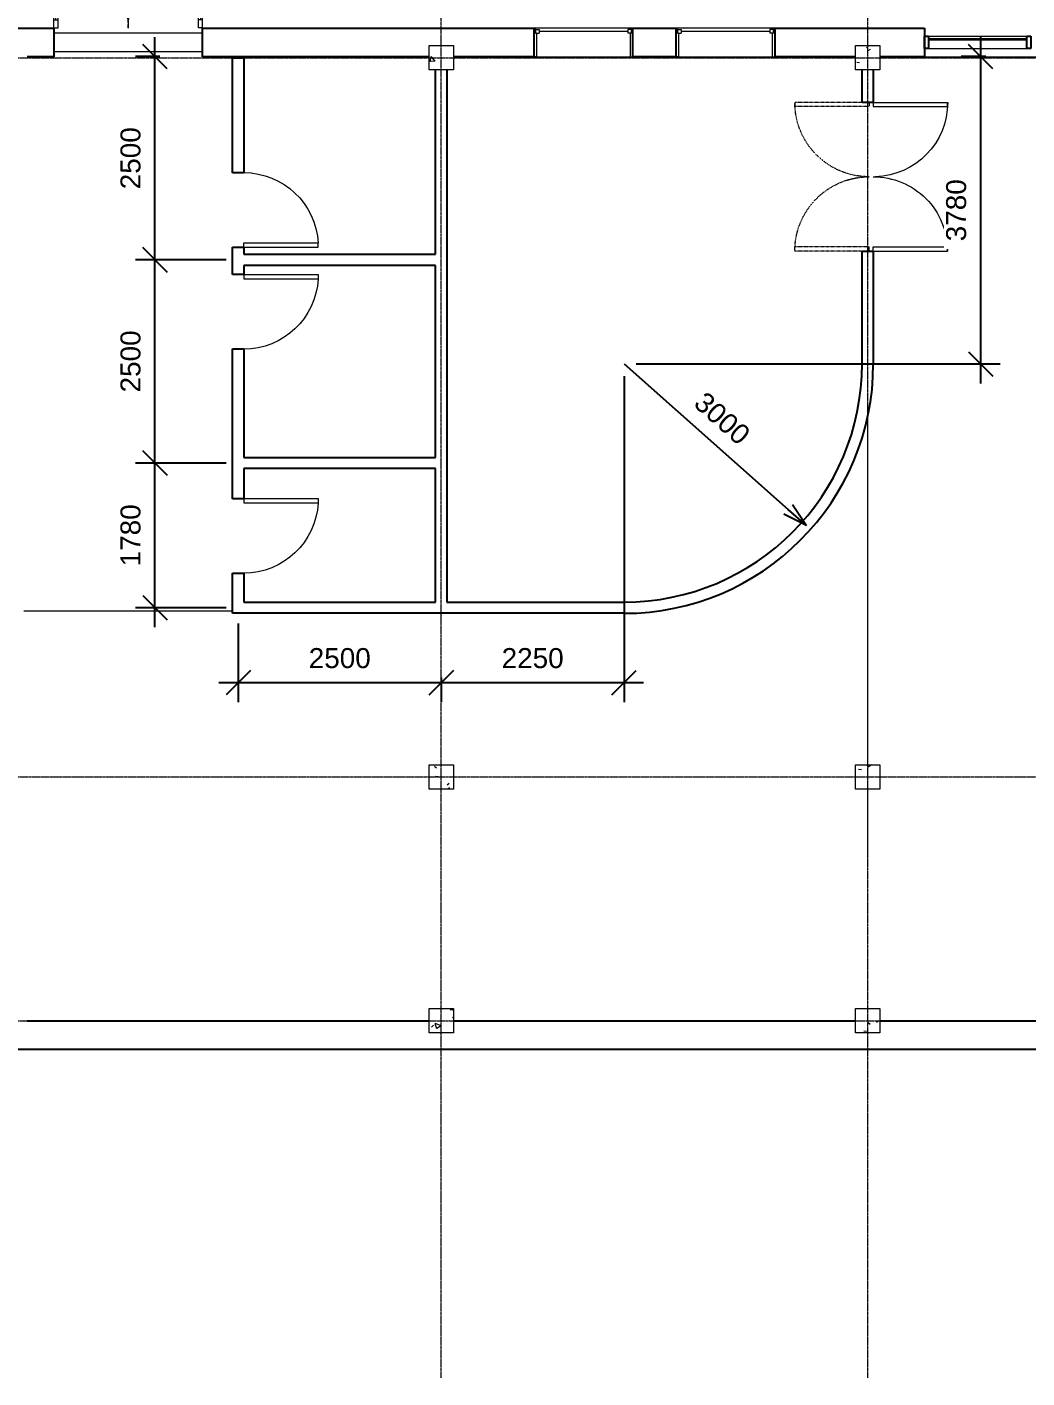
# Model space of a CAD drawing. Header units: millimetres. Extents: x -45493 to 8201, y -4031 to 23928.
# Drawn here: x -37622 to -25311, y -4031 to 12592 of the extents above; entities that cross this region are included whole.
import ezdxf

# ---------------------------------------------------------------- set-up
doc = ezdxf.new("R2010")
doc.units = ezdxf.units.MM
doc.linetypes.add('Dash', pattern=[6.35, 3.175, -3.175])
doc.linetypes.add('Grid Line', pattern=[22.225, 12.7, -3.175, 3.175, -3.175])
for name, color, linetype, lineweight in [('A-ANNO-DIMS', 10, 'Continuous', 9), ('A-AREA', 32, 'Continuous', 9), ('A-DOOR', 31, 'Continuous', 9), ('A-DOOR-GLAZ', 31, 'Continuous', 18), ('A-GLAZ', 151, 'Continuous', 9), ('A-GLAZ-CURT', 52, 'Continuous', 9), ('A-GLAZ-CWMG', 51, 'Continuous', 9), ('A-WALL', 113, 'Continuous', 9), ('I-WALL', 2, 'Continuous', 9), ('S-COLS', 52, 'Continuous', 9), ('S-GRID', 1, 'Continuous', 9)]:
    doc.layers.add(name, color=color, linetype=linetype, lineweight=lineweight)
doc.styles.add('Arial', font='Arial.ttf', dxfattribs={"height": 245.883234})
doc.dimstyles.new('Arrow_-_2_5mm_Arial', dxfattribs={"dimscale": 304.8, "dimtxt": 250, "dimasz": 0.984252, "dimexe": 0.787402, "dimexo": 0, "dimgap": 0.574147, "dimtad": 1, "dimjust": 3, "dimdec": 0, "dimzin": 0, "dimdsep": 46, "dimtxsty": 'Arial', "dimblk1": 'OPEN30', "dimblk2": 'OPEN30', "dimsah": 1, "dimcen": 0.09, "dimazin": 0, "dimtfac": 1, "dimtdec": 4, "dimtix": 1, "dimtmove": 0, "dimatfit": 2, "dimfxl": 1, "dimtvp": 1, "dimtfill": 1, "dimtolj": 1, "dimtzin": 0, "dimarcsym": 2})
doc.dimstyles.new('Diagonal_-_2_5mm_Arial', dxfattribs={"dimscale": 304.8, "dimtxt": 250, "dimasz": 0.984252, "dimexe": 0.787402, "dimexo": 0.492126, "dimgap": 0.574147, "dimtad": 1, "dimdec": 0, "dimzin": 0, "dimdsep": 46, "dimtxsty": 'Arial', "dimblk1": 'OBLIQUE', "dimblk2": 'OBLIQUE', "dimsah": 1, "dimcen": 0.09, "dimdle": 0.787402, "dimazin": 0, "dimtfac": 1, "dimtdec": 4, "dimtix": 1, "dimtmove": 0, "dimatfit": 3, "dimfxl": 1, "dimtvp": 1, "dimtfill": 1, "dimtolj": 1, "dimtzin": 0, "dimarcsym": 2})
doc.dimstyles.new('Diagonal_-_2_5mm_Arial_1', dxfattribs={"dimscale": 304.8, "dimtxt": 250, "dimasz": 0.984252, "dimexe": 0.787402, "dimexo": 0.492126, "dimgap": 0.574147, "dimtad": 1, "dimdec": 0, "dimzin": 0, "dimdsep": 46, "dimtxsty": 'Arial', "dimblk1": 'OBLIQUE', "dimblk2": 'OBLIQUE', "dimsah": 1, "dimcen": 0.09, "dimdle": 0.787402, "dimazin": 0, "dimtfac": 1, "dimtdec": 4, "dimtix": 1, "dimtmove": 0, "dimatfit": 3, "dimfxl": 1, "dimtvp": 1, "dimtfill": 1, "dimtolj": 1, "dimtzin": 0, "dimarcsym": 2})
doc.dimstyles.new('Diagonal_-_2_5mm_Arial_2', dxfattribs={"dimscale": 304.8, "dimtxt": 250, "dimasz": 0.984252, "dimexe": 0.787402, "dimexo": 0.492126, "dimgap": 0.574147, "dimtad": 1, "dimdec": 0, "dimzin": 0, "dimdsep": 46, "dimtxsty": 'Arial', "dimblk1": 'OBLIQUE', "dimblk2": 'OBLIQUE', "dimsah": 1, "dimcen": 0.09, "dimdle": 0.787402, "dimazin": 0, "dimtfac": 1, "dimtdec": 4, "dimtix": 1, "dimtmove": 0, "dimatfit": 3, "dimfxl": 1, "dimtvp": 1, "dimtfill": 1, "dimtolj": 1, "dimtzin": 0, "dimarcsym": 2})
doc.dimstyles.new('Diagonal_-_2_5mm_Arial_3', dxfattribs={"dimscale": 304.8, "dimtxt": 250, "dimasz": 0.984252, "dimexe": 0.787402, "dimexo": 0.492126, "dimgap": 0.574147, "dimtad": 1, "dimdec": 0, "dimzin": 0, "dimdsep": 46, "dimtxsty": 'Arial', "dimblk1": 'OBLIQUE', "dimblk2": 'OBLIQUE', "dimsah": 1, "dimcen": 0.09, "dimdle": 0.787402, "dimazin": 0, "dimtfac": 1, "dimtdec": 4, "dimtix": 1, "dimtmove": 0, "dimatfit": 3, "dimfxl": 1, "dimtvp": 1, "dimtfill": 1, "dimtolj": 1, "dimtzin": 0, "dimarcsym": 2})

# ---------------------------------------------------------------- blocks, each defined once
blk = doc.blocks.new('M_Concrete-Square-Column - 300 x 300mm-V18-1st Floor Dimensioned Plan')
at = {"layer": 'S-COLS'}
h = blk.add_hatch(dxfattribs=at)
h.set_pattern_fill('FP_19', color=256, style=0, pattern_type=2)
h.set_pattern_definition([(230, (27202.4, 12214.2), (-728.737, 63.756), [76.2, -838.2]), (175, (27202.4, 12214.2), (140.972, -764.228), [60.96, -670.56]), (280.451, (27141.7, 12219.54), (-587.77, -700.467), [64.76, -712.36]), (226.184, (27202.4, 12011), (-1084.316, 168.17), [114.3, -1257.3]), (276.636, (27112.1, 12025), (-949.61, -989.71), [97.14, -1068.54]), (171.184, (27202.4, 12011), (-949.62, -989.7), [91.44, -1005.84]), (201, (27100.8, 12061.8), (-606.458, 409.06), [76.2, -838.2]), (146, (27100.8, 12061.8), (-247.208, -736.753), [60.96, -670.56]), (251.451, (27050.3, 12095.9), (-853.668, -327.685), [64.76, -712.36]), (217.5, (27202.42, 12214.23), (-12.3547, -338.2201), [33.528, -628.904, 33.528, -1320.292]), (217.5, (27202.42, 12214.23), (-12.3547, -338.2201), [-695.96, -647.192, 33.528, -639.572]), (187.5, (27202.42, 12214.23), (-267.279, -400.722), [33.528, -354.584, 33.528, -870.204]), (187.5, (27202.42, 12214.23), (-267.279, -400.722), [-421.64, -613.664, 33.528, -223.012]), (147.5, (27429, 12214.23), (-542.3633, 22.9153), [33.528, -220.472, 33.528, -1810.512]), (147.5, (27429, 12214.23), (-542.3633, 22.9153), [-287.528, -758.952, 33.528, -1018.032]), (137.5, (27530.6, 12214.23), (-592.517, -101.707), [33.528, -296.672, 33.528, -492.76, -746.76]), (137.5, (27530.6, 12214.23), (-592.517, -101.707), [-856.488, 33.528, -713.232])])
h.paths.add_polyline_path([(150, 150), (-150, 150), (-150, -150), (150, -150)], flags=0)
for p, q in [((150, 150), (-150, 150)), ((-150, 150), (-150, -150)), ((150, -150), (150, 150)), ((-150, -150), (150, -150))]:
    blk.add_line(p, q, dxfattribs=at)
blk = doc.blocks.new('M_Concrete-Square-Column - 300 x 300mm-V19-1st Floor Dimensioned Plan')
at = {"layer": 'S-COLS'}
h = blk.add_hatch(dxfattribs=at)
h.set_pattern_fill('FP_20', color=256, style=0, pattern_type=2)
h.set_pattern_definition([(230, (27202.4, 3364.2), (-728.737, 63.756), [76.2, -838.2]), (175, (27202.4, 3364.2), (140.972, -764.228), [60.96, -670.56]), (280.451, (27141.7, 3369.54), (-587.77, -700.467), [64.76, -712.36]), (226.184, (27202.4, 3161), (-1084.316, 168.17), [114.3, -1257.3]), (276.636, (27112.1, 3175), (-949.61, -989.71), [97.14, -1068.54]), (171.184, (27202.4, 3161), (-949.62, -989.7), [91.44, -1005.84]), (201, (27100.8, 3211.8), (-606.458, 409.06), [76.2, -838.2]), (146, (27100.8, 3211.8), (-247.208, -736.753), [60.96, -670.56]), (251.451, (27050.3, 3245.9), (-853.668, -327.685), [64.76, -712.36]), (217.5, (27202.42, 3364.22), (-12.3547, -338.22), [33.528, -628.904, 33.528, -647.192, -673.1]), (217.5, (27202.42, 3364.22), (-12.3547, -338.22), [-1343.152, 33.528, -639.572]), (187.5, (27202.42, 3364.22), (-267.279, -400.722), [33.528, -354.584, 33.528, -870.204]), (187.5, (27202.42, 3364.22), (-267.279, -400.722), [-421.64, -613.664, 33.528, -223.012]), (147.5, (27429, 3364.22), (-542.3633, 22.9153), [33.528, -220.472, 33.528, -1810.512]), (147.5, (27429, 3364.22), (-542.3633, 22.9153), [-287.528, -758.952, 33.528, -1018.032]), (137.5, (27530.6, 3364.22), (-592.517, -101.707), [33.528, -296.672, 33.528, -492.76, -746.76]), (137.5, (27530.6, 3364.22), (-592.517, -101.707), [-856.488, 33.528, -713.232])])
h.paths.add_polyline_path([(150, 150), (-150, 150), (-150, -150), (150, -150)], flags=0)
for p, q in [((150, 150), (-150, 150)), ((-150, 150), (-150, -150)), ((150, -150), (150, 150)), ((-150, -150), (150, -150))]:
    blk.add_line(p, q, dxfattribs=at)
blk = doc.blocks.new('M_Concrete-Square-Column - 300 x 300mm-V20-1st Floor Dimensioned Plan')
at = {"layer": 'S-COLS'}
h = blk.add_hatch(dxfattribs=at)
h.set_pattern_fill('FP_21', color=256, style=0, pattern_type=2)
h.set_pattern_definition([(230, (27202.4, 364.2), (-728.737, 63.756), [76.2, -838.2]), (175, (27202.4, 364.2), (140.972, -764.228), [60.96, -670.56]), (280.451, (27141.7, 369.54), (-587.77, -700.467), [64.76, -712.36]), (226.184, (27202.4, 161), (-1084.316, 168.17), [114.3, -1257.3]), (276.636, (27112.1, 175), (-949.61, -989.71), [97.14, -1068.54]), (171.184, (27202.4, 161), (-949.62, -989.7), [91.44, -1005.84]), (201, (27100.8, 211.8), (-606.458, 409.06), [76.2, -838.2]), (146, (27100.8, 211.8), (-247.208, -736.753), [60.96, -670.56]), (251.451, (27050.3, 245.9), (-853.668, -327.685), [64.76, -712.36]), (217.5, (27202.42, 364.23), (-12.3547, -338.22), [33.528, -628.904, 33.528, -647.192, -673.1]), (217.5, (27202.42, 364.23), (-12.3547, -338.22), [-1343.152, 33.528, -639.572]), (187.5, (27202.42, 364.23), (-267.279, -400.722), [33.528, -354.584, 33.528, -613.664, -256.54]), (187.5, (27202.42, 364.23), (-267.279, -400.722), [-1035.304, 33.528, -223.012]), (147.5, (27429, 364.23), (-542.3633, 22.9153), [33.528, -220.472, 33.528, -758.952, -1051.56]), (147.5, (27429, 364.23), (-542.3633, 22.9153), [-1046.48, 33.528, -1018.032]), (137.5, (27530.6, 364.23), (-592.517, -101.707), [33.528, -296.672, 33.528, -492.76, -746.76]), (137.5, (27530.6, 364.23), (-592.517, -101.707), [-856.488, 33.528, -713.232])])
h.paths.add_polyline_path([(150, 150), (-150, 150), (-150, -150), (150, -150)], flags=0)
for p, q in [((150, 150), (-150, 150)), ((-150, 150), (-150, -150)), ((150, -150), (150, 150)), ((-150, -150), (150, -150))]:
    blk.add_line(p, q, dxfattribs=at)
blk = doc.blocks.new('M_Concrete-Square-Column - 300 x 300mm-V21-1st Floor Dimensioned Plan')
at = {"layer": 'S-COLS'}
h = blk.add_hatch(dxfattribs=at)
h.set_pattern_fill('FP_22', color=256, style=0, pattern_type=2)
h.set_pattern_definition([(230, (32452.4, 12214.2), (-728.737, 63.756), [76.2, -838.2]), (175, (32452.4, 12214.2), (140.972, -764.228), [60.96, -670.56]), (280.451, (32391.7, 12219.54), (-587.77, -700.467), [64.76, -712.36]), (226.184, (32452.4, 12011), (-1084.316, 168.17), [114.3, -1257.3]), (276.636, (32362.1, 12025), (-949.61, -989.71), [97.14, -1068.54]), (171.184, (32452.4, 12011), (-949.62, -989.7), [91.44, -1005.84]), (201, (32350.8, 12061.8), (-606.458, 409.061), [76.2, -838.2]), (146, (32350.8, 12061.8), (-247.208, -736.753), [60.96, -670.56]), (251.451, (32300.3, 12095.9), (-853.668, -327.685), [64.76, -712.36]), (217.5, (32452.42, 12214.23), (-12.3547, -338.2201), [33.528, -628.904, 33.528, -1320.292]), (217.5, (32452.42, 12214.23), (-12.3547, -338.2201), [-695.96, -647.192, 33.528, -639.572]), (187.5, (32452.42, 12214.23), (-267.279, -400.722), [33.528, -354.584, 33.528, -870.204]), (187.5, (32452.42, 12214.23), (-267.279, -400.722), [-421.64, -613.664, 33.528, -223.012]), (147.5, (32679, 12214.23), (-542.3633, 22.9153), [33.528, -220.472, 33.528, -1810.512]), (147.5, (32679, 12214.23), (-542.3633, 22.9153), [-287.528, -758.952, 33.528, -1018.032]), (137.5, (32780.6, 12214.23), (-592.517, -101.707), [33.528, -296.672, 33.528, -492.76, -746.76]), (137.5, (32780.6, 12214.23), (-592.517, -101.707), [-856.488, 33.528, -713.232])])
h.paths.add_polyline_path([(150, 150), (-150, 150), (-150, -150), (150, -150)], flags=0)
for p, q in [((150, 150), (-150, 150)), ((-150, 150), (-150, -150)), ((150, -150), (150, 150)), ((-150, -150), (150, -150))]:
    blk.add_line(p, q, dxfattribs=at)
blk = doc.blocks.new('M_Concrete-Square-Column - 300 x 300mm-V22-1st Floor Dimensioned Plan')
at = {"layer": 'S-COLS'}
h = blk.add_hatch(dxfattribs=at)
h.set_pattern_fill('FP_23', color=256, style=0, pattern_type=2)
h.set_pattern_definition([(230, (32452.4, 3364.2), (-728.737, 63.756), [76.2, -838.2]), (175, (32452.4, 3364.2), (140.972, -764.228), [60.96, -670.56]), (280.451, (32391.7, 3369.54), (-587.77, -700.467), [64.76, -712.36]), (226.184, (32452.4, 3161), (-1084.316, 168.17), [114.3, -1257.3]), (276.636, (32362.1, 3175), (-949.61, -989.71), [97.14, -1068.54]), (171.184, (32452.4, 3161), (-949.62, -989.7), [91.44, -1005.84]), (201, (32350.8, 3211.8), (-606.458, 409.061), [76.2, -838.2]), (146, (32350.8, 3211.8), (-247.208, -736.753), [60.96, -670.56]), (251.451, (32300.3, 3245.9), (-853.668, -327.685), [64.76, -712.36]), (217.5, (32452.42, 3364.22), (-12.3547, -338.2201), [33.528, -628.904, 33.528, -647.192, -673.1]), (217.5, (32452.42, 3364.22), (-12.3547, -338.2201), [-1343.152, 33.528, -639.572]), (187.5, (32452.42, 3364.22), (-267.279, -400.722), [33.528, -354.584, 33.528, -870.204]), (187.5, (32452.42, 3364.22), (-267.279, -400.722), [-421.64, -613.664, 33.528, -223.012]), (147.5, (32679, 3364.22), (-542.3633, 22.9153), [33.528, -220.472, 33.528, -1810.512]), (147.5, (32679, 3364.22), (-542.3633, 22.9153), [-287.528, -758.952, 33.528, -1018.032]), (137.5, (32780.6, 3364.22), (-592.517, -101.707), [33.528, -296.672, 33.528, -492.76, -746.76]), (137.5, (32780.6, 3364.22), (-592.517, -101.707), [-856.488, 33.528, -713.232])])
h.paths.add_polyline_path([(150, 150), (-150, 150), (-150, -150), (150, -150)], flags=0)
for p, q in [((150, 150), (-150, 150)), ((-150, 150), (-150, -150)), ((150, -150), (150, 150)), ((-150, -150), (150, -150))]:
    blk.add_line(p, q, dxfattribs=at)
blk = doc.blocks.new('M_Concrete-Square-Column - 300 x 300mm-V23-1st Floor Dimensioned Plan')
at = {"layer": 'S-COLS'}
h = blk.add_hatch(dxfattribs=at)
h.set_pattern_fill('FP_24', color=256, style=0, pattern_type=2)
h.set_pattern_definition([(230, (32452.4, 364.2), (-728.737, 63.756), [76.2, -838.2]), (175, (32452.4, 364.2), (140.972, -764.228), [60.96, -670.56]), (280.451, (32391.7, 369.54), (-587.77, -700.467), [64.76, -712.36]), (226.184, (32452.4, 161), (-1084.316, 168.17), [114.3, -1257.3]), (276.636, (32362.1, 175), (-949.61, -989.71), [97.14, -1068.54]), (171.184, (32452.4, 161), (-949.62, -989.7), [91.44, -1005.84]), (201, (32350.8, 211.8), (-606.458, 409.061), [76.2, -838.2]), (146, (32350.8, 211.8), (-247.208, -736.753), [60.96, -670.56]), (251.451, (32300.3, 245.9), (-853.668, -327.685), [64.76, -712.36]), (217.5, (32452.42, 364.23), (-12.3547, -338.2201), [33.528, -628.904, 33.528, -647.192, -673.1]), (217.5, (32452.42, 364.23), (-12.3547, -338.2201), [-1343.152, 33.528, -639.572]), (187.5, (32452.42, 364.23), (-267.279, -400.722), [33.528, -354.584, 33.528, -613.664, -256.54]), (187.5, (32452.42, 364.23), (-267.279, -400.722), [-1035.304, 33.528, -223.012]), (147.5, (32679, 364.23), (-542.3633, 22.9153), [33.528, -220.472, 33.528, -758.952, -1051.56]), (147.5, (32679, 364.23), (-542.3633, 22.9153), [-1046.48, 33.528, -1018.032]), (137.5, (32780.6, 364.23), (-592.517, -101.707), [33.528, -296.672, 33.528, -492.76, -746.76]), (137.5, (32780.6, 364.23), (-592.517, -101.707), [-856.488, 33.528, -713.232])])
h.paths.add_polyline_path([(150, 150), (-150, 150), (-150, -150), (150, -150)], flags=0)
for p, q in [((150, 150), (-150, 150)), ((-150, 150), (-150, -150)), ((150, -150), (150, 150)), ((-150, -150), (150, -150))]:
    blk.add_line(p, q, dxfattribs=at)
blk = doc.blocks.new('M_Single-Flush - 0915 x 2032mm-145494-1st Floor Dimensioned Plan')
at = {"layer": 'A-DOOR', "lineweight": 18}
for p, q in [((406, -69), (406, -985)), ((458, -69), (406, -69)), ((458, -69), (458, -985)), ((458, -985), (406, -985))]:
    blk.add_line(p, q, dxfattribs=at)
at = {"layer": 'A-DOOR'}
blk.add_arc((458, -69), 917, 180, 266.8107, dxfattribs=at)
blk = doc.blocks.new('M_Single-Flush - 0915 x 2032mm-145493-1st Floor Dimensioned Plan')
at = {"layer": 'A-DOOR', "lineweight": 18}
for p, q in [((406, 69), (406, 985)), ((458, 985), (406, 985)), ((458, 69), (458, 985)), ((458, 69), (406, 69))]:
    blk.add_line(p, q, dxfattribs=at)
at = {"layer": 'A-DOOR'}
blk.add_arc((458, 69), 917, 93.1893, 180, dxfattribs=at)
blk = doc.blocks.new('M_Double-Glass 1 - 1830 x 2134mm-145522-1st Floor Dimensioned Plan')
at = {"layer": 'A-DOOR', "lineweight": 18}
for p, q in [((-916, 992), (-916, 1094)), ((-916, 1094), (-864, 1094)), ((-864, 992), (-864, 1094)), ((864, 992), (864, 1094)), ((915, 1094), (864, 1094)), ((915, 992), (915, 1094)), ((-916, 992), (-864, 992)), ((864, 992), (915, 992)), ((-916, 281), (-864, 281)), ((-916, 179), (-916, 281)), ((-916, 179), (-864, 179)), ((-864, 179), (-864, 281)), ((915, 281), (864, 281)), ((864, 179), (864, 281)), ((915, 179), (864, 179)), ((915, 179), (915, 281))]:
    blk.add_line(p, q, dxfattribs=at)
at = {"layer": 'A-DOOR'}
for p, q in [((-916, 281), (-916, 992)), ((-864, 281), (-864, 992)), ((864, 281), (864, 992)), ((915, 281), (915, 992))]:
    blk.add_line(p, q, dxfattribs=at)
for centre, radius, start, end in [((-916, 179), 916, 360, 90), ((915, 179), 915, 90, 180.0424)]:
    blk.add_arc(centre, radius, start, end, dxfattribs=at)
at = {"layer": 'A-DOOR-GLAZ'}
for p, q in [((-890, 992), (-890, 281)), ((890, 281), (890, 992))]:
    blk.add_line(p, q, dxfattribs=at)
blk = doc.blocks.new('M_Double-Flush-Dbl Acting - 1830 x 1981mm-146210-1st Floor Dimensioned Plan')
at = {"layer": 'A-DOOR', "lineweight": 18}
for p, q in [((-915, 984), (-864, 984)), ((-915, 69), (-915, 984)), ((-864, 69), (-864, 984)), ((864, 69), (864, 984)), ((864, 984), (915, 984)), ((915, 69), (915, 984)), ((-915, 69), (-864, 69)), ((915, 69), (864, 69))]:
    blk.add_line(p, q, dxfattribs=at)
at = {"layer": 'A-DOOR', "linetype": 'Dash'}
for p, q in [((-915, 18), (-915, -897)), ((-915, 18), (-864, 18)), ((-864, 18), (-864, -897)), ((864, 18), (864, -897)), ((915, 18), (864, 18)), ((915, 18), (915, -897)), ((-915, -897), (-864, -897)), ((915, -897), (864, -897))]:
    blk.add_line(p, q, dxfattribs=at)
at = {"layer": 'A-DOOR'}
for centre, radius, start, end in [((-915, 69), 915, 360, 90), ((915, 69), 916, 90, 178.41)]:
    blk.add_arc(centre, radius, start, end, dxfattribs=at)
at = {"layer": 'A-DOOR', "linetype": 'Dash'}
for centre, start, end in [((-915, 18), 270, 0), ((915, 18), 180, 270)]:
    blk.add_arc(centre, 915, start, end, dxfattribs=at)
blk = doc.blocks.new('System Panel - Glazed-220175-1st Floor Dimensioned Plan')
at = {"layer": 'A-GLAZ-CURT', "lineweight": 18}
for p, q in [((604, 49), (-604, 49)), ((-604, 49), (-604, 25)), ((-604, 25), (604, 25)), ((604, 25), (604, 49))]:
    blk.add_line(p, q, dxfattribs=at)
blk = doc.blocks.new('Rectangular Mullion - 50 x 150mm-220167-1st Floor Dimensioned Plan')
at = {"layer": 'A-GLAZ-CWMG'}
for p, q in [((23911, 12478), (22702, 12478)), ((23911, 12328), (22702, 12328))]:
    blk.add_line(p, q, dxfattribs=at)
blk = doc.blocks.new('Rectangular Mullion - 50 x 150mm-219434-1st Floor Dimensioned Plan')
at = {"layer": 'A-GLAZ-CWMG', "lineweight": 25}
for p, q in [((-50, 75), (0, 75)), ((-50, -75), (-50, 75)), ((0, 75), (0, -75)), ((0, -75), (-50, -75))]:
    blk.add_line(p, q, dxfattribs=at)
blk = doc.blocks.new('Rectangular Mullion - 50 x 150mm-219428-1st Floor Dimensioned Plan')
at = {"layer": 'A-GLAZ-CWMG', "lineweight": 25}
for p, q in [((-25, 75), (25, 75)), ((-25, -75), (-25, 75)), ((25, 75), (25, -75)), ((25, -75), (-25, -75))]:
    blk.add_line(p, q, dxfattribs=at)
blk = doc.blocks.new('Casement 3x3 with Trim - 1220 x1220mm-148730-1st Floor Dimensioned Plan')
at = {"layer": 'A-GLAZ', "lineweight": 18}
for p, q in [((-610, 176.2125), (-590.95, 176.2125)), ((-590.95, 111.7625), (-590.95, 176.2125)), ((590.95, 111.7625), (590.95, 176.2125)), ((610, 176.2125), (590.95, 176.2125)), ((-590.95, 156.2125), (-590.95, 111.7625)), ((-590.95, 156.2125), (-546.5, 156.2125)), ((-590.95, 111.7625), (-546.5, 111.7625)), ((-590.95, 111.7625), (-578.25, 111.7625)), ((-578.25, -176.2125), (-578.25, 111.7625)), ((-546.5, 156.2125), (-546.5, 111.7625)), ((-546.5, 133.9875), (546.5, 133.9875)), ((546.5, 156.2125), (546.5, 111.7625)), ((590.95, 156.2125), (546.5, 156.2125)), ((590.95, 111.7625), (546.5, 111.7625)), ((578.25, 111.7625), (590.95, 111.7625)), ((578.25, 111.7625), (578.25, -176.2125)), ((590.95, 156.2125), (590.95, 111.7625)), ((-578.25, -176.2125), (-610, -176.2125)), ((578.25, -176.2125), (610, -176.2125))]:
    blk.add_line(p, q, dxfattribs=at)
blk = doc.blocks.new('_Oblique')
at = {"color": 0, "linetype": 'ByBlock', "lineweight": -2}
blk.add_line((-0.5, -0.5), (0.5, 0.5), dxfattribs=at)
blk = doc.blocks.new('DIMBLOCK33-1st Floor Dimensioned Plan')
at = {"layer": 'A-ANNO-DIMS', "color": 0, "lineweight": -2, "transparency": 16777216}
for p, q in [((-36047, 5207), (-36047, 7467)), ((-35172, 7227), (-36287, 7227)), ((-35172, 5447), (-36287, 5447))]:
    blk.add_line(p, q, dxfattribs=at)
at = {"layer": 'Defpoints', "color": 0, "transparency": 16777216}
for p in [(-36047, 7227), (-35022, 7227), (-35022, 5447)]:
    blk.add_point(p, dxfattribs=at)
at = {"layer": 'A-ANNO-DIMS', "color": 0, "lineweight": -2, "transparency": 16777216, "xscale": 299.9999999999999, "yscale": 299.9999999999999, "zscale": 299.9999999999999}
for p, rotation in [((-36047, 7227), 90), ((-36047, 5447), 270)]:
    blk.add_blockref('_Oblique', p, dxfattribs=dict(at, rotation=rotation))
at = {"layer": 'A-ANNO-DIMS', "color": 0, "transparency": 16777216, "insert": (-36347, 6337), "char_height": 245.9, "width": 904.62, "attachment_point": 5, "rotation": 90, "style": 'Arial', "bg_fill": 3, "box_fill_scale": 1.1, "bg_fill_color": 256, "bg_fill_true_color": 13158600, "bg_fill_transparency": 0}
blk.add_mtext('\\A1;1780', dxfattribs=at)
blk = doc.blocks.new('DIMBLOCK34-1st Floor Dimensioned Plan')
at = {"layer": 'A-ANNO-DIMS', "color": 0, "lineweight": -2, "transparency": 16777216}
for p, q in [((-36047, 6987), (-36047, 9967)), ((-35172, 9727), (-36287, 9727)), ((-35172, 7227), (-36287, 7227))]:
    blk.add_line(p, q, dxfattribs=at)
at = {"layer": 'Defpoints', "color": 0, "transparency": 16777216}
for p in [(-36047, 9727), (-35022, 9727), (-35022, 7227)]:
    blk.add_point(p, dxfattribs=at)
at = {"layer": 'A-ANNO-DIMS', "color": 0, "lineweight": -2, "transparency": 16777216, "xscale": 299.9999999999999, "yscale": 299.9999999999999, "zscale": 299.9999999999999}
for p, rotation in [((-36047, 9727), 90), ((-36047, 7227), 270)]:
    blk.add_blockref('_Oblique', p, dxfattribs=dict(at, rotation=rotation))
at = {"layer": 'A-ANNO-DIMS', "color": 0, "transparency": 16777216, "insert": (-36347, 8477), "char_height": 245.9, "width": 904.62, "attachment_point": 5, "rotation": 90, "style": 'Arial', "bg_fill": 3, "box_fill_scale": 1.1, "bg_fill_color": 256, "bg_fill_true_color": 13158600, "bg_fill_transparency": 0}
blk.add_mtext('\\A1;2500', dxfattribs=at)
blk = doc.blocks.new('DIMBLOCK35-1st Floor Dimensioned Plan')
at = {"layer": 'A-ANNO-DIMS', "color": 0, "lineweight": -2, "transparency": 16777216}
for p, q in [((-36047, 9487), (-36047, 12467)), ((-35985, 12227), (-36287, 12227)), ((-35172, 9727), (-36287, 9727))]:
    blk.add_line(p, q, dxfattribs=at)
at = {"layer": 'Defpoints', "color": 0, "transparency": 16777216}
for p in [(-36047, 12227), (-35835, 12227), (-35022, 9727)]:
    blk.add_point(p, dxfattribs=at)
at = {"layer": 'A-ANNO-DIMS', "color": 0, "lineweight": -2, "transparency": 16777216, "xscale": 299.9999999999999, "yscale": 299.9999999999999, "zscale": 299.9999999999999}
for p, rotation in [((-36047, 12227), 90), ((-36047, 9727), 270)]:
    blk.add_blockref('_Oblique', p, dxfattribs=dict(at, rotation=rotation))
at = {"layer": 'A-ANNO-DIMS', "color": 0, "transparency": 16777216, "insert": (-36347, 10977), "char_height": 245.9, "width": 904.62, "attachment_point": 5, "rotation": 90, "style": 'Arial', "bg_fill": 3, "box_fill_scale": 1.1, "bg_fill_color": 256, "bg_fill_true_color": 13158600, "bg_fill_transparency": 0}
blk.add_mtext('\\A1;2500', dxfattribs=at)
blk = doc.blocks.new('DIMBLOCK36-1st Floor Dimensioned Plan')
at = {"layer": 'A-ANNO-DIMS', "color": 0, "lineweight": -2, "transparency": 16777216}
for p, q in [((-35022, 5254), (-35022, 4284)), ((-32282, 4524), (-35262, 4524)), ((-32522, 4587), (-32522, 4284))]:
    blk.add_line(p, q, dxfattribs=at)
at = {"layer": 'Defpoints', "color": 0, "transparency": 16777216}
for p in [(-35022, 5404), (-32522, 4737), (-35022, 4524)]:
    blk.add_point(p, dxfattribs=at)
at = {"layer": 'A-ANNO-DIMS', "color": 0, "lineweight": -2, "transparency": 16777216, "xscale": 299.9999999999999, "yscale": 299.9999999999999, "zscale": 299.9999999999999, "rotation": 180}
blk.add_blockref('_Oblique', (-35022, 4524), dxfattribs=at)
at = {"layer": 'A-ANNO-DIMS', "color": 0, "lineweight": -2, "transparency": 16777216, "xscale": 299.9999999999999, "yscale": 299.9999999999999, "zscale": 299.9999999999999}
blk.add_blockref('_Oblique', (-32522, 4524), dxfattribs=at)
at = {"layer": 'A-ANNO-DIMS', "color": 0, "transparency": 16777216, "insert": (-33772, 4825), "char_height": 245.9, "width": 904.62, "attachment_point": 5, "style": 'Arial', "bg_fill": 3, "box_fill_scale": 1.1, "bg_fill_color": 256, "bg_fill_true_color": 13158600, "bg_fill_transparency": 0}
blk.add_mtext('\\A1;2500', dxfattribs=at)
blk = doc.blocks.new('DIMBLOCK37-1st Floor Dimensioned Plan')
at = {"layer": 'A-ANNO-DIMS', "color": 0, "lineweight": -2, "transparency": 16777216}
for p, q in [((-30272, 8297), (-30272, 4284)), ((-30032, 4524), (-32762, 4524)), ((-32522, 4587), (-32522, 4284))]:
    blk.add_line(p, q, dxfattribs=at)
at = {"layer": 'Defpoints', "color": 0, "transparency": 16777216}
for p in [(-30272, 8447), (-32522, 4737), (-32522, 4524)]:
    blk.add_point(p, dxfattribs=at)
at = {"layer": 'A-ANNO-DIMS', "color": 0, "lineweight": -2, "transparency": 16777216, "xscale": 299.9999999999999, "yscale": 299.9999999999999, "zscale": 299.9999999999999, "rotation": 180}
blk.add_blockref('_Oblique', (-32522, 4524), dxfattribs=at)
at = {"layer": 'A-ANNO-DIMS', "color": 0, "lineweight": -2, "transparency": 16777216, "xscale": 299.9999999999999, "yscale": 299.9999999999999, "zscale": 299.9999999999999}
blk.add_blockref('_Oblique', (-30272, 4524), dxfattribs=at)
at = {"layer": 'A-ANNO-DIMS', "color": 0, "transparency": 16777216, "insert": (-31397, 4825), "char_height": 245.9, "width": 904.62, "attachment_point": 5, "style": 'Arial', "bg_fill": 3, "box_fill_scale": 1.1, "bg_fill_color": 256, "bg_fill_true_color": 13158600, "bg_fill_transparency": 0}
blk.add_mtext('\\A1;2250', dxfattribs=at)
blk = doc.blocks.new('DIMBLOCK38-1st Floor Dimensioned Plan')
at = {"layer": 'A-ANNO-DIMS', "color": 0, "lineweight": -2, "transparency": 16777216}
for p, q in [((-25881, 8207), (-25881, 12467)), ((-25819, 12227), (-26121, 12227)), ((-30122, 8447), (-25641, 8447))]:
    blk.add_line(p, q, dxfattribs=at)
at = {"layer": 'Defpoints', "color": 0, "transparency": 16777216}
for p in [(-25881, 12227), (-25669, 12227), (-30272, 8447)]:
    blk.add_point(p, dxfattribs=at)
at = {"layer": 'A-ANNO-DIMS', "color": 0, "lineweight": -2, "transparency": 16777216, "xscale": 299.9999999999999, "yscale": 299.9999999999999, "zscale": 299.9999999999999}
for p, rotation in [((-25881, 12227), 90), ((-25881, 8447), 270)]:
    blk.add_blockref('_Oblique', p, dxfattribs=dict(at, rotation=rotation))
at = {"layer": 'A-ANNO-DIMS', "color": 0, "transparency": 16777216, "insert": (-26182, 10337), "char_height": 245.9, "width": 904.62, "attachment_point": 5, "rotation": 90, "style": 'Arial', "bg_fill": 3, "box_fill_scale": 1.1, "bg_fill_color": 256, "bg_fill_true_color": 13158600, "bg_fill_transparency": 0}
blk.add_mtext('\\A1;3780', dxfattribs=at)
blk = doc.blocks.new('_Open30')
at = {"color": 0, "linetype": 'ByBlock', "lineweight": -2}
for p, q in [((-1, 0.268), (0, 0)), ((0, 0), (-1, -0.268)), ((0, 0), (-1, 0))]:
    blk.add_line(p, q, dxfattribs=at)
blk = doc.blocks.new('DIMBLOCK39-1st Floor Dimensioned Plan')
at = {"layer": 'A-ANNO-DIMS', "color": 0, "lineweight": -2, "transparency": 16777216}
blk.add_line((-30272, 8447), (-28252, 6656), dxfattribs=at)
at = {"layer": 'Defpoints', "color": 0, "transparency": 16777216}
for p in [(-30272, 8447), (-28027, 6457)]:
    blk.add_point(p, dxfattribs=at)
at = {"layer": 'A-ANNO-DIMS', "color": 0, "lineweight": -2, "transparency": 16777216, "xscale": 299.9999999999999, "yscale": 299.9999999999999, "zscale": 299.9999999999999, "rotation": 318.4409369968175}
blk.add_blockref('_Open30', (-28027, 6457), dxfattribs=at)
at = {"layer": 'A-ANNO-DIMS', "color": 0, "transparency": 16777216, "insert": (-29063, 7776), "char_height": 245.9, "width": 904.62, "attachment_point": 5, "rotation": 318.4409, "style": 'Arial', "bg_fill": 3, "box_fill_scale": 1.1, "bg_fill_color": 256, "bg_fill_true_color": 13158600, "bg_fill_transparency": 0}
blk.add_mtext('\\A1;3000', dxfattribs=at)

msp = doc.modelspace()

# ---------------------------------------------------------------- linework, layer by layer
at = {"layer": 'A-AREA'}
for p, q in [((-27272.3, 3514.2), (-27272.3, 7805)), ((-35091.5, 5404), (-37659.8, 5404)), ((-27272.3, 2405), (-27272.3, 3214.2))]:
    msp.add_line(p, q, dxfattribs=at)
at = {"layer": 'A-WALL', "lineweight": 25}
for p, q in [((-41172.8, 12579.3), (-37290.7, 12579.3)), ((-37290.7, 12579.3), (-37290.7, 12226.9)), ((-35460.7, 12226.9), (-35460.7, 12579.3)), ((-35460.7, 12579.3), (-31382.3, 12579.3)), ((-31382.3, 12579.3), (-31382.3, 12226.9)), ((-30162.3, 12226.9), (-30162.3, 12579.3)), ((-30162.3, 12579.3), (-29632.3, 12579.3)), ((-29632.3, 12579.3), (-29632.3, 12226.9)), ((-28412.3, 12226.9), (-28412.3, 12579.3)), ((-28412.3, 12579.3), (-26572.3, 12579.3)), ((-26572.3, 12579.3), (-26572.3, 12226.9)), ((-37290.7, 12226.9), (-37622.3, 12226.9)), ((-32672.3, 12226.9), (-35460.7, 12226.9)), ((-31382.3, 12226.9), (-32372.3, 12226.9)), ((-29632.3, 12226.9), (-30162.3, 12226.9)), ((-27422.3, 12226.9), (-28412.3, 12226.9)), ((-26572.3, 12226.9), (-27122.3, 12226.9)), ((-37622.3, 364.2), (-32672.3, 364.2)), ((-32372.3, 364.2), (-27422.3, 364.2)), ((-27122.3, 364.2), (-22172.3, 364.2)), ((-10872.3, 11.8), (-41172.8, 11.8))]:
    msp.add_line(p, q, dxfattribs=at)
at = {"layer": 'A-WALL'}
for p, q in [((-35460.7, 12515.6), (-37290.7, 12515.6)), ((-30162.3, 12579.3), (-31382.3, 12579.3)), ((-28412.3, 12579.3), (-29632.3, 12579.3)), ((-37290.7, 12290.6), (-35460.7, 12290.6)), ((-31382.3, 12226.9), (-30162.3, 12226.9)), ((-29632.3, 12226.9), (-28412.3, 12226.9)), ((-26572.3, 12226.9), (-22722.3, 12226.9))]:
    msp.add_line(p, q, dxfattribs=at)
at = {"layer": 'I-WALL', "lineweight": 25}
for p, q in [((-35091.5, 10798.5), (-35091.5, 12214.2)), ((-35091.5, 12214.2), (-34953, 12214.2)), ((-34953, 12214.2), (-34953, 10798.5)), ((-32591.5, 9796.2), (-32591.5, 12064.2)), ((-32453, 12064.2), (-32453, 5516)), ((-27341.5, 11664.2), (-27341.5, 12064.2)), ((-27203, 12064.2), (-27203, 11664.2)), ((-27203, 11664.2), (-27341.5, 11664.2)), ((-34953, 10798.5), (-35091.5, 10798.5)), ((-35091.5, 9545), (-35091.5, 9883.5)), ((-35091.5, 9883.5), (-34953, 9883.5)), ((-34953, 9883.5), (-34953, 9796.2)), ((-27341.5, 8446.7), (-27341.5, 9834.2)), ((-27341.5, 9834.2), (-27203, 9834.2)), ((-27203, 9834.2), (-27203, 8446.7)), ((-34953, 9796.2), (-32591.5, 9796.2)), ((-34953, 9657.7), (-34953, 9545)), ((-32591.5, 9657.7), (-34953, 9657.7)), ((-32591.5, 7296.2), (-32591.5, 9657.7)), ((-34953, 9545), (-35091.5, 9545)), ((-35091.5, 6788), (-35091.5, 8630)), ((-35091.5, 8630), (-34953, 8630)), ((-34953, 8630), (-34953, 7296.2)), ((-34953, 7296.2), (-32591.5, 7296.2)), ((-34953, 7157.7), (-34953, 6788)), ((-32591.5, 7157.7), (-34953, 7157.7)), ((-32591.5, 5516), (-32591.5, 7157.7)), ((-34953, 6788), (-35091.5, 6788)), ((-35091.5, 5377.5), (-35091.5, 5873)), ((-35091.5, 5873), (-34953, 5873)), ((-34953, 5873), (-34953, 5516)), ((-34953, 5516), (-32591.5, 5516)), ((-32453, 5516), (-30272.3, 5516)), ((-30272.3, 5377.5), (-35091.5, 5377.5))]:
    msp.add_line(p, q, dxfattribs=at)
for radius, end in [(2930.8, 360), (3069.2, 0)]:
    msp.add_arc((-30272.3, 8446.7), radius, 270, end, dxfattribs=at)
at = {"layer": 'S-GRID', "linetype": 'Grid Line'}
for p, q in [((-32522.3, -4031.1), (-32522.3, 19281.6)), ((-27272.3, -4031.1), (-27272.3, 19281.6)), ((-45492.8, 12214.2), (6901.3, 12214.2)), ((-45492.8, 3364.2), (6901.3, 3364.2)), ((-45492.8, 364.2), (6901.3, 364.2))]:
    msp.add_line(p, q, dxfattribs=at)

# ---------------------------------------------------------------- block references
at = {"layer": 'A-DOOR', "xscale": -1}
msp.add_blockref('M_Double-Glass 1 - 1830 x 2134mm-145522-1st Floor Dimensioned Plan', (-36375.7, 12400.8), dxfattribs=at)
for name, p, rotation in [('M_Double-Flush-Dbl Acting - 1830 x 1981mm-146210-1st Floor Dimensioned Plan', (-27272.3, 10749.2), 270.0000000000001), ('M_Single-Flush - 0915 x 2032mm-145494-1st Floor Dimensioned Plan', (-35022.3, 10341), 90.00000000000007), ('M_Single-Flush - 0915 x 2032mm-145493-1st Floor Dimensioned Plan', (-35022.3, 9087.5), 270.0000000000001), ('M_Single-Flush - 0915 x 2032mm-145493-1st Floor Dimensioned Plan', (-35022.3, 6330.5), 270.0000000000001)]:
    msp.add_blockref(name, p, dxfattribs=dict(at, rotation=rotation))
at = {"layer": 'A-GLAZ', "xscale": -1}
for p in [(-30772.3, 12403.1), (-29022.3, 12403.1)]:
    msp.add_blockref('Casement 3x3 with Trim - 1220 x1220mm-148730-1st Floor Dimensioned Plan', p, dxfattribs=at)
at = {"layer": 'A-GLAZ-CURT', "xscale": -1}
msp.add_blockref('System Panel - Glazed-220175-1st Floor Dimensioned Plan', (-25918.1, 12403.1), dxfattribs=at)
at = {"layer": 'A-GLAZ-CWMG', "extrusion": (0, 0, -1), "xscale": -1, "rotation": 180}
for name, p in [('Rectangular Mullion - 50 x 150mm-219434-1st Floor Dimensioned Plan', (26572.3, 12403.1)), ('Rectangular Mullion - 50 x 150mm-219428-1st Floor Dimensioned Plan', (25288.9, 12403.1))]:
    msp.add_blockref(name, p, dxfattribs=at)
at = {"layer": 'A-GLAZ-CWMG', "xscale": -1}
msp.add_blockref('Rectangular Mullion - 50 x 150mm-220167-1st Floor Dimensioned Plan', (-2611.5, 0), dxfattribs=at)
at = {"layer": 'S-COLS', "xscale": -1, "rotation": 180}
for name, p in [('M_Concrete-Square-Column - 300 x 300mm-V21-1st Floor Dimensioned Plan', (-32522.3, 12214.2)), ('M_Concrete-Square-Column - 300 x 300mm-V18-1st Floor Dimensioned Plan', (-27272.3, 12214.2)), ('M_Concrete-Square-Column - 300 x 300mm-V22-1st Floor Dimensioned Plan', (-32522.3, 3364.2)), ('M_Concrete-Square-Column - 300 x 300mm-V19-1st Floor Dimensioned Plan', (-27272.3, 3364.2)), ('M_Concrete-Square-Column - 300 x 300mm-V23-1st Floor Dimensioned Plan', (-32522.3, 364.2)), ('M_Concrete-Square-Column - 300 x 300mm-V20-1st Floor Dimensioned Plan', (-27272.3, 364.2))]:
    msp.add_blockref(name, p, dxfattribs=at)

# ---------------------------------------------------------------- next in the draw order: dimensions: what is measured, and where the dimension line sits
at = {"layer": 'A-ANNO-DIMS'}
dim = msp.add_linear_dim(base=(-36046.7, 7226.9), p1=(-35022.3, 5446.7), p2=(-35022.3, 7226.9), angle=90, dimstyle='Diagonal_-_2_5mm_Arial_1', override={"dimpost": '<>', "dimfxl": 1780.2}, dxfattribs=at)
dim.commit()
dim.dimension.update_dxf_attribs({"geometry": 'DIMBLOCK33-1st Floor Dimensioned Plan', "text_midpoint": (-36347.2, 6336.8)})

# ---------------------------------------------------------------- next in the draw order: dimensions: what is measured, and where the dimension line sits
for base, p1, p2, angle, dimstyle, override, picture, middle in [((-36046.7, 9726.9), (-35022.3, 7226.9), (-35022.3, 9726.9), 90, 'Diagonal_-_2_5mm_Arial_1', {"dimpost": '<>', "dimfxl": 2500}, 'DIMBLOCK34-1st Floor Dimensioned Plan', (-36347.2, 8476.9)), ((-35022.3, 4524.5), (-32522.3, 4736.6), (-35022.3, 5404), 180, 'Diagonal_-_2_5mm_Arial_3', {"dimpost": '<>', "dimfxl": 2587.538454}, 'DIMBLOCK36-1st Floor Dimensioned Plan', (-33772.3, 4825))]:
    dim = msp.add_linear_dim(base=base, p1=p1, p2=p2, angle=angle, dimstyle=dimstyle, override=override, dxfattribs=at)
    dim.commit()
    dim.dimension.update_dxf_attribs({"geometry": picture, "text_midpoint": middle})

# ---------------------------------------------------------------- next in the draw order: dimensions: what is measured, and where the dimension line sits
for base, p1, p2, angle, dimstyle, override, picture, middle in [((-36046.7, 12226.9), (-35022.3, 9726.9), (-35834.6, 12226.9), 90, 'Diagonal_-_2_5mm_Arial_2', {"dimpost": '<>', "dimfxl": 2628.65424}, 'DIMBLOCK35-1st Floor Dimensioned Plan', (-36347.2, 10976.9)), ((-32522.3, 4524.5), (-30272.3, 8446.7), (-32522.3, 4736.6), 180, 'Diagonal_-_2_5mm_Arial', {"dimpost": '<>', "dimfxl": 4339.04802}, 'DIMBLOCK37-1st Floor Dimensioned Plan', (-31397.3, 4825))]:
    dim = msp.add_linear_dim(base=base, p1=p1, p2=p2, angle=angle, dimstyle=dimstyle, override=override, dxfattribs=at)
    dim.commit()
    dim.dimension.update_dxf_attribs({"geometry": picture, "text_midpoint": middle})

# ---------------------------------------------------------------- next in the draw order: dimensions: what is measured, and where the dimension line sits
dim = msp.add_linear_dim(base=(-25881.2, 12226.9), p1=(-30272.3, 8446.7), p2=(-25669.1, 12226.9), angle=90, dimstyle='Diagonal_-_2_5mm_Arial', override={"dimpost": '<>', "dimfxl": 5956.4289}, dxfattribs=at)
dim.commit()
dim.dimension.update_dxf_attribs({"geometry": 'DIMBLOCK38-1st Floor Dimensioned Plan', "text_midpoint": (-26181.9, 10336.8)})

# ---------------------------------------------------------------- next in the draw order: dimensions: what is measured, and where the dimension line sits
dim = msp.add_radius_dim(center=(-30272.3, 8446.7), mpoint=(-28027.5, 6456.5), dimstyle='Arrow_-_2_5mm_Arial', override={"dimpost": '<>'}, dxfattribs=at)
dim.commit()
dim.dimension.update_dxf_attribs({"geometry": 'DIMBLOCK39-1st Floor Dimensioned Plan', "text_midpoint": (-29062.7, 7776.1)})

doc.saveas('drawing.dxf')
